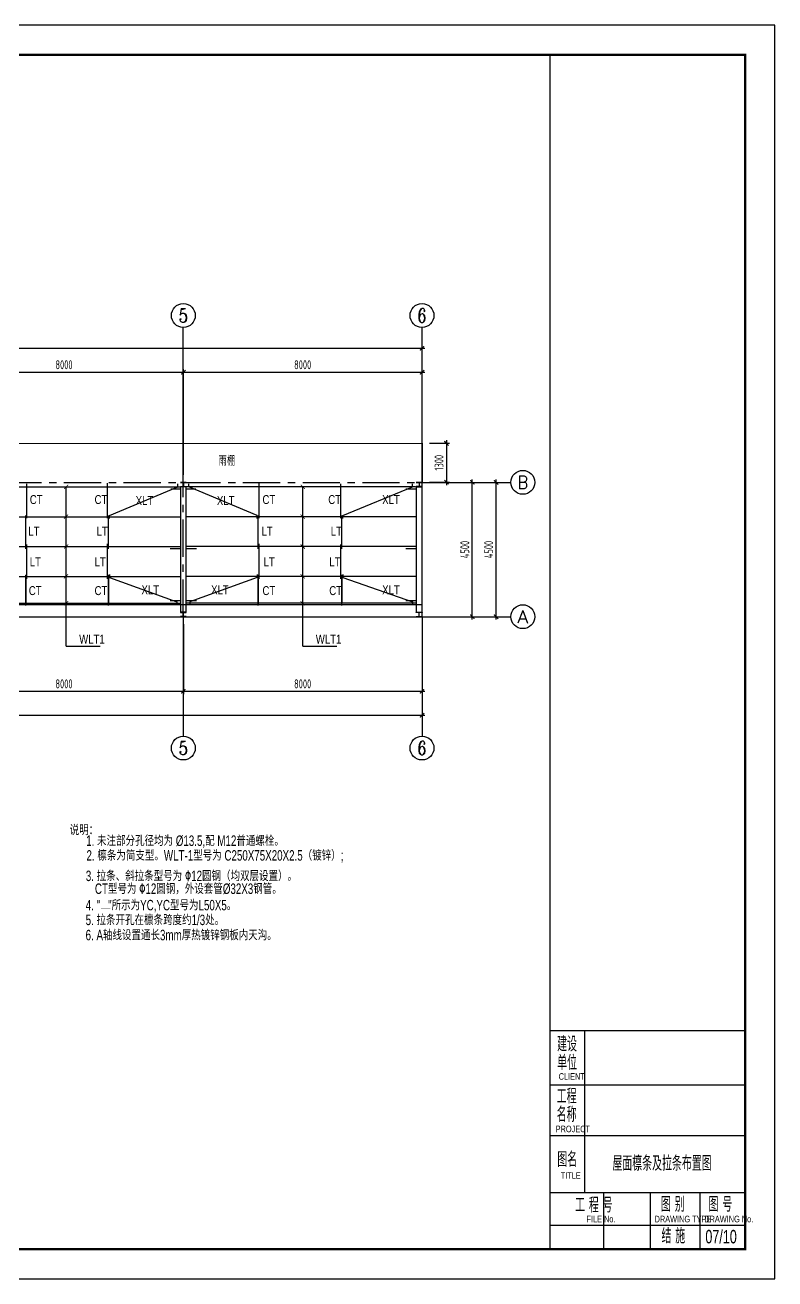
# Model space of a CAD drawing. Extents: x -544850 to 241437, y -10347 to 32059.
# Drawn here: x -8701 to 16434, y -10347 to 31653 of the extents above; entities that cross this region are included whole.
import ezdxf
from ezdxf.enums import TextEntityAlignment as Align

# ---------------------------------------------------------------- set-up
doc = ezdxf.new("R2010")
doc.units = 0
doc.header["$LTSCALE"] = 1000
doc.linetypes.add('CENTER', pattern=[2, 1.25, -0.25, 0.25, -0.25])
doc.linetypes.add('DASHED', pattern=[0.75, 0.5, -0.25])
doc.layers.get('0').update_dxf_attribs({"linetype": 'CONTINUOUS'})
doc.layers.get('Defpoints').update_dxf_attribs({"linetype": 'CONTINUOUS'})
for name, color, linetype in [('0-lt', 2, 'CONTINUOUS'), ('0-win', 5, 'CONTINUOUS'), ('0-xg', 6, 'CONTINUOUS'), ('0-zhu', 2, 'CONTINUOUS'), ('AXIS', 253, 'CENTER'), ('AXIS_DIM', 3, 'CONTINUOUS'), ('DIM', 3, 'CONTINUOUS'), ('PUB_TEXT', 7, 'CONTINUOUS'), ('STWM_PL_THIN', 2, 'CONTINUOUS'), ('STWM_ZLT_TNDSH', 6, 'DASHED'), ('TEXT', 7, 'CONTINUOUS'), ('图框(修改)', 2, 'CONTINUOUS'), ('图框(锁住)', 7, 'CONTINUOUS'), ('屋面隅撑', 1, 'CONTINUOUS')]:
    doc.layers.add(name, color=color, linetype=linetype)
doc.layers.add('出图隐藏', color=7, linetype='CONTINUOUS', plot=False)
doc.styles.add('_TCH_AXIS', font='COMPLEX', dxfattribs={"bigfont": 'GBCBIG'})
doc.styles.add('TSSD_Dimension', font='tssdeng.shx', dxfattribs={"width": 0.7, "bigfont": 'hztxt.shx'})
doc.styles.add('TSSD_Rein', font='天和字符.shx', dxfattribs={"width": 0.7, "bigfont": '天和汉字.shx'})
doc.styles.add('天和', font='天和字符.shx', dxfattribs={"width": 0.7, "bigfont": '天和汉字.shx'})
doc.styles.add('天和黑体', font='天和字符.shx', dxfattribs={"width": 0.7, "bigfont": '天和黑体.shx'})
doc.dimstyles.new('TSSD_100_100', dxfattribs={"dimtxt": 300, "dimasz": 100, "dimexe": 100, "dimexo": 250, "dimgap": 100, "dimtad": 1, "dimdec": 0, "dimzin": 0, "dimdsep": 46, "dimtxsty": 'TSSD_Dimension', "dimblk": 'ARCHTICK', "dimblk1": 'ARCHTICK', "dimblk2": 'ARCHTICK', "dimcen": 0, "dimdle": 100, "dimclrt": 7, "dimadec": 0, "dimazin": 0, "dimtfac": 1, "dimtdec": 0, "dimtix": 1, "dimtmove": 2, "dimatfit": 3, "dimldrblk": 'ARCHTICK', "dimfxl": 0, "dimtolj": 1, "dimtzin": 0, "dimarcsym": 0})

# ---------------------------------------------------------------- blocks, each defined once
blk = doc.blocks.new('_ArchTick')
at = {"color": 0, "linetype": 'ByBlock', "const_width": 0.4}
blk.add_lwpolyline([(-0.71, -0.71), (0.71, 0.71)], dxfattribs=at)
blk = doc.blocks.new('*D2')
at = {"layer": 'AXIS_DIM', "color": 0, "lineweight": -2, "transparency": 16777216}
for p, q in [((7089, 11736), (7089, 16436)), ((4854, 16336), (7189, 16336)), ((4854, 11836), (7189, 11836))]:
    blk.add_line(p, q, dxfattribs=at)
at = {"layer": 'Defpoints', "color": 0, "transparency": 16777216}
for p in [(4604, 16336), (7089, 16336), (4604, 11836)]:
    blk.add_point(p, dxfattribs=at)
at = {"layer": 'AXIS_DIM', "color": 0, "lineweight": -2, "transparency": 16777216, "xscale": 100, "yscale": 100, "zscale": 100}
for p, rotation in [((7089, 16336), 90), ((7089, 11836), 270)]:
    blk.add_blockref('_ArchTick', p, dxfattribs=dict(at, rotation=rotation))
at = {"layer": 'AXIS_DIM', "color": 7, "transparency": 16777216, "insert": (6839, 14086), "char_height": 300, "attachment_point": 5, "rotation": 90, "style": 'TSSD_Dimension'}
blk.add_mtext('\\A1;4500', dxfattribs=at)
blk = doc.blocks.new('*D3')
at = {"layer": 'AXIS_DIM', "color": 0, "lineweight": -2, "transparency": 16777216}
for p, q in [((6289, 11736), (6289, 16436)), ((4854, 16336), (6389, 16336)), ((4854, 11836), (6389, 11836))]:
    blk.add_line(p, q, dxfattribs=at)
at = {"layer": 'Defpoints', "color": 0, "transparency": 16777216}
for p in [(4604, 16336), (6289, 16336), (4604, 11836)]:
    blk.add_point(p, dxfattribs=at)
at = {"layer": 'AXIS_DIM', "color": 0, "lineweight": -2, "transparency": 16777216, "xscale": 100, "yscale": 100, "zscale": 100}
for p, rotation in [((6289, 16336), 90), ((6289, 11836), 270)]:
    blk.add_blockref('_ArchTick', p, dxfattribs=dict(at, rotation=rotation))
at = {"layer": 'AXIS_DIM', "color": 7, "transparency": 16777216, "insert": (6039, 14086), "char_height": 300, "attachment_point": 5, "rotation": 90, "style": 'TSSD_Dimension'}
blk.add_mtext('\\A1;4500', dxfattribs=at)
blk = doc.blocks.new('*D4')
at = {"layer": 'AXIS_DIM', "color": 0, "lineweight": -2, "transparency": 16777216}
for p, q in [((-35496, 20825), (4704, 20825)), ((-35396, 16586), (-35396, 20925)), ((4604, 16586), (4604, 20925))]:
    blk.add_line(p, q, dxfattribs=at)
at = {"layer": 'Defpoints', "color": 0, "transparency": 16777216}
for p in [(4604, 20825), (-35396, 16336), (4604, 16336)]:
    blk.add_point(p, dxfattribs=at)
at = {"layer": 'AXIS_DIM', "color": 0, "lineweight": -2, "transparency": 16777216, "xscale": 100, "yscale": 100, "zscale": 100, "rotation": 180}
blk.add_blockref('_ArchTick', (-35396, 20825), dxfattribs=at)
at = {"layer": 'AXIS_DIM', "color": 0, "lineweight": -2, "transparency": 16777216, "xscale": 100, "yscale": 100, "zscale": 100}
blk.add_blockref('_ArchTick', (4604, 20825), dxfattribs=at)
at = {"layer": 'AXIS_DIM', "color": 7, "transparency": 16777216, "insert": (-15396, 21075), "char_height": 300, "attachment_point": 5, "style": 'TSSD_Dimension'}
blk.add_mtext('\\A1;40000', dxfattribs=at)
blk = doc.blocks.new('*D8')
at = {"layer": 'AXIS_DIM', "color": 0, "lineweight": -2, "transparency": 16777216}
for p, q in [((-11496, 20025), (-3296, 20025)), ((-11396, 16586), (-11396, 20125)), ((-3396, 16586), (-3396, 20125))]:
    blk.add_line(p, q, dxfattribs=at)
at = {"layer": 'Defpoints', "color": 0, "transparency": 16777216}
for p in [(-3396, 20025), (-11396, 16336), (-3396, 16336)]:
    blk.add_point(p, dxfattribs=at)
at = {"layer": 'AXIS_DIM', "color": 0, "lineweight": -2, "transparency": 16777216, "xscale": 100, "yscale": 100, "zscale": 100, "rotation": 180}
blk.add_blockref('_ArchTick', (-11396, 20025), dxfattribs=at)
at = {"layer": 'AXIS_DIM', "color": 0, "lineweight": -2, "transparency": 16777216, "xscale": 100, "yscale": 100, "zscale": 100}
blk.add_blockref('_ArchTick', (-3396, 20025), dxfattribs=at)
at = {"layer": 'AXIS_DIM', "color": 7, "transparency": 16777216, "insert": (-7396, 20275), "char_height": 300, "attachment_point": 5, "style": 'TSSD_Dimension'}
blk.add_mtext('\\A1;8000', dxfattribs=at)
blk = doc.blocks.new('*D9')
at = {"layer": 'AXIS_DIM', "color": 0, "lineweight": -2, "transparency": 16777216}
for p, q in [((-3496, 20025), (4704, 20025)), ((-3396, 16586), (-3396, 20125)), ((4604, 16586), (4604, 20125))]:
    blk.add_line(p, q, dxfattribs=at)
at = {"layer": 'Defpoints', "color": 0, "transparency": 16777216}
for p in [(4604, 20025), (-3396, 16336), (4604, 16336)]:
    blk.add_point(p, dxfattribs=at)
at = {"layer": 'AXIS_DIM', "color": 0, "lineweight": -2, "transparency": 16777216, "xscale": 100, "yscale": 100, "zscale": 100, "rotation": 180}
blk.add_blockref('_ArchTick', (-3396, 20025), dxfattribs=at)
at = {"layer": 'AXIS_DIM', "color": 0, "lineweight": -2, "transparency": 16777216, "xscale": 100, "yscale": 100, "zscale": 100}
blk.add_blockref('_ArchTick', (4604, 20025), dxfattribs=at)
at = {"layer": 'AXIS_DIM', "color": 7, "transparency": 16777216, "insert": (604, 20275), "char_height": 300, "attachment_point": 5, "style": 'TSSD_Dimension'}
blk.add_mtext('\\A1;8000', dxfattribs=at)
blk = doc.blocks.new('*D13')
at = {"layer": 'AXIS_DIM', "color": 0, "lineweight": -2, "transparency": 16777216}
for p, q in [((-11396, 11586), (-11396, 9236)), ((-3396, 11586), (-3396, 9236)), ((-11496, 9336), (-3296, 9336))]:
    blk.add_line(p, q, dxfattribs=at)
at = {"layer": 'Defpoints', "color": 0, "transparency": 16777216}
for p in [(-11396, 11836), (-3396, 11836), (-3396, 9336)]:
    blk.add_point(p, dxfattribs=at)
at = {"layer": 'AXIS_DIM', "color": 0, "lineweight": -2, "transparency": 16777216, "xscale": 100, "yscale": 100, "zscale": 100, "rotation": 180}
blk.add_blockref('_ArchTick', (-11396, 9336), dxfattribs=at)
at = {"layer": 'AXIS_DIM', "color": 0, "lineweight": -2, "transparency": 16777216, "xscale": 100, "yscale": 100, "zscale": 100}
blk.add_blockref('_ArchTick', (-3396, 9336), dxfattribs=at)
at = {"layer": 'AXIS_DIM', "color": 7, "transparency": 16777216, "insert": (-7396, 9586), "char_height": 300, "attachment_point": 5, "style": 'TSSD_Dimension'}
blk.add_mtext('\\A1;8000', dxfattribs=at)
blk = doc.blocks.new('*D14')
at = {"layer": 'AXIS_DIM', "color": 0, "lineweight": -2, "transparency": 16777216}
for p, q in [((-3396, 11586), (-3396, 9236)), ((4604, 11586), (4604, 9236)), ((-3496, 9336), (4704, 9336))]:
    blk.add_line(p, q, dxfattribs=at)
at = {"layer": 'Defpoints', "color": 0, "transparency": 16777216}
for p in [(-3396, 11836), (4604, 11836), (4604, 9336)]:
    blk.add_point(p, dxfattribs=at)
at = {"layer": 'AXIS_DIM', "color": 0, "lineweight": -2, "transparency": 16777216, "xscale": 100, "yscale": 100, "zscale": 100, "rotation": 180}
blk.add_blockref('_ArchTick', (-3396, 9336), dxfattribs=at)
at = {"layer": 'AXIS_DIM', "color": 0, "lineweight": -2, "transparency": 16777216, "xscale": 100, "yscale": 100, "zscale": 100}
blk.add_blockref('_ArchTick', (4604, 9336), dxfattribs=at)
at = {"layer": 'AXIS_DIM', "color": 7, "transparency": 16777216, "insert": (604, 9586), "char_height": 300, "attachment_point": 5, "style": 'TSSD_Dimension'}
blk.add_mtext('\\A1;8000', dxfattribs=at)
blk = doc.blocks.new('*D15')
at = {"layer": 'AXIS_DIM', "color": 0, "lineweight": -2, "transparency": 16777216}
for p, q in [((-35396, 11586), (-35396, 8436)), ((4604, 11586), (4604, 8436)), ((-35496, 8536), (4704, 8536))]:
    blk.add_line(p, q, dxfattribs=at)
at = {"layer": 'Defpoints', "color": 0, "transparency": 16777216}
for p in [(-35396, 11836), (4604, 11836), (4604, 8536)]:
    blk.add_point(p, dxfattribs=at)
at = {"layer": 'AXIS_DIM', "color": 0, "lineweight": -2, "transparency": 16777216, "xscale": 100, "yscale": 100, "zscale": 100, "rotation": 180}
blk.add_blockref('_ArchTick', (-35396, 8536), dxfattribs=at)
at = {"layer": 'AXIS_DIM', "color": 0, "lineweight": -2, "transparency": 16777216, "xscale": 100, "yscale": 100, "zscale": 100}
blk.add_blockref('_ArchTick', (4604, 8536), dxfattribs=at)
at = {"layer": 'AXIS_DIM', "color": 7, "transparency": 16777216, "insert": (-15396, 8786), "char_height": 300, "attachment_point": 5, "style": 'TSSD_Dimension'}
blk.add_mtext('\\A1;40000', dxfattribs=at)
blk = doc.blocks.new('FDTERTER')
at = {"layer": '出图隐藏', "linetype": 'Continuous'}
blk.add_line((53642, 2888), (53642, 988), dxfattribs=at)
at = {"layer": '图框(锁住)', "color": 3, "linetype": 'Continuous'}
for p, q in [((59385, 41988), (-15, 41988)), ((59385, -12), (59385, 41988)), ((53001, 8311), (53001, 2888)), ((51836, 6488), (58385, 6488)), ((51836, 4788), (58385, 4788)), ((55203, 2888), (55203, 988)), ((56864, 2888), (56864, 988)), ((51836, 1788), (58385, 1788)), ((51836, 988), (58385, 988)), ((-15, -12), (59385, -12))]:
    blk.add_line(p, q, dxfattribs=at)
at = {"layer": '图框(锁住)', "linetype": 'Continuous'}
for p, q in [((51836, 40988), (51836, 988)), ((51836, 8311), (58385, 8311)), ((51836, 2888), (58385, 2888))]:
    blk.add_line(p, q, dxfattribs=at)
at = {"layer": '图框(锁住)', "linetype": 'Continuous', "const_width": 80}
blk.add_lwpolyline([(58385, 39888), (58385, 40988), (2485, 40988), (2485, 988), (58385, 988)], close=True, dxfattribs=at)
at = {"layer": '图框(锁住)', "linetype": 'Continuous', "const_width": 35}
blk.add_lwpolyline([(51836, 988), (51836, 40988)], dxfattribs=at)
at = {"layer": '图框(修改)', "linetype": 'Continuous', "style": '天和', "width": 0.7}
blk.add_text('结 施', height=500, dxfattribs=at).set_placement((55582, 1179))
at = {"layer": '图框(锁住)', "color": 3, "linetype": 'Continuous', "width": 0.7}
for s, height, style, p in [('建设', 500, '天和', (52084, 7607)), ('单位', 500, '天和', (52084, 6980)), ('CLIENT', 220, '天和黑体', (52136, 6660)), ('工程', 500, '天和', (52070, 5859)), ('名称', 500, '天和', (52070, 5245)), ('PROJECT', 220, '天和黑体', (52036, 4901)), ('图名', 500, '天和', (52090, 3741)), ('TITLE', 220, '天和黑体', (52204, 3341)), ('工 程 号', 500, '天和', (52686, 2211)), ('图 别', 500, '天和', (55563, 2238)), ('图 号', 500, '天和', (57159, 2238)), ('FILE No.', 220, '天和黑体', (53068, 1883)), ('DRAWING TYPE', 220, '天和黑体', (55351, 1883)), ('DRAWING No.', 220, '天和黑体', (57016, 1883))]:
    blk.add_text(s, height=height, dxfattribs=dict(at, style=style)).set_placement(p)
blk = doc.blocks.new('*D379')
at = {"layer": 'Defpoints', "color": 0, "transparency": 16777216}
for p in [(4604, 17643), (4604, 16343), (5424, 16343)]:
    blk.add_point(p, dxfattribs=at)
at = {"layer": 'DIM', "color": 0, "lineweight": -2, "transparency": 16777216}
for p, q in [((4854, 17643), (5524, 17643)), ((5424, 17743), (5424, 16243)), ((4854, 16343), (5524, 16343))]:
    blk.add_line(p, q, dxfattribs=at)
at = {"layer": 'DIM', "color": 0, "lineweight": -2, "transparency": 16777216, "xscale": 100, "yscale": 100, "zscale": 100}
for p, rotation in [((5424, 17643), 90), ((5424, 16343), 270)]:
    blk.add_blockref('_ArchTick', p, dxfattribs=dict(at, rotation=rotation))
at = {"layer": 'DIM', "color": 7, "transparency": 16777216, "insert": (5174, 16993), "char_height": 300, "attachment_point": 5, "rotation": 90, "style": 'TSSD_Dimension'}
blk.add_mtext('\\A1;1300', dxfattribs=at)

msp = doc.modelspace()

# ---------------------------------------------------------------- linework, layer by layer
msp.add_lwpolyline([(-35396.2, 11835.8), (4603.8, 11835.8), (4603.8, 12235.8), (-35396.2, 12235.8), (-35396.2, 11835.8)])
at = {"layer": '0-lt', "const_width": 30}
for points in [[(-8646.4, 15185.8), (-8646.4, 16185.8)], [(-5938.5, 15185.8), (-5938.5, 16185.8)], [(-853.9, 15185.8), (-853.9, 16185.8)], [(1888.5, 15185.8), (1888.5, 16185.8)], [(-8679.6, 13185.8), (-8679.6, 12285.8)], [(-5900.7, 13187), (-5900.7, 12285.8)], [(-891.8, 13187), (-891.8, 12285.8)], [(1921.7, 13185.8), (1921.7, 12285.8)]]:
    msp.add_lwpolyline(points, dxfattribs=at)
at = {"layer": '0-lt'}
for points in [[(-5876.5, 15121.4), (-5876.5, 15221.4), (-3584.7, 16185.8), (-3584.7, 16285.8)], [(-915.9, 15121.4), (-915.9, 15221.4), (-3207.7, 16185.8), (-3207.7, 16285.8)], [(1950, 15121.4), (1950, 15221.4), (4288.5, 16185.8), (4288.5, 16285.8)], [(-5876.5, 13250.1), (-5876.5, 13150.1), (-3609.7, 12335.8), (-3609.7, 12235.8)], [(-915.9, 13250.1), (-915.9, 13150.1), (-3182.7, 12335.8), (-3182.7, 12235.8)], [(1950, 13250.1), (1950, 13150.1), (4288.5, 12335.8), (4288.5, 12235.8)]]:
    msp.add_lwpolyline(points, dxfattribs=at)
at = {"layer": '0-win', "color": 5}
for points in [[(-35396.2, 16335.8), (-35396.2, 17635.8), (4603.8, 17642.8), (4603.8, 16342.8)], [(-3396.2, 16335.8), (-3396.2, 17641.4)]]:
    msp.add_lwpolyline(points, dxfattribs=at)
at = {"layer": '0-xg'}
for p, q in [((-3493.2, 16185.8), (-3493.2, 11985.8)), ((-3299.2, 11985.8), (-3299.2, 16185.8)), ((4409.8, 16185.8), (4409.8, 11985.8)), ((4603.8, 11985.8), (4603.8, 16185.8))]:
    msp.add_line(p, q, dxfattribs=at)
at = {"layer": '0-zhu'}
for p, q in [((-3493.2, 16335.8), (-3299.2, 16335.8)), ((-3493.2, 16326.8), (-3493.2, 16335.8)), ((-3299.2, 16326.8), (-3493.2, 16326.8)), ((-3493.2, 16194.8), (-3299.2, 16194.8)), ((-3493.2, 16185.8), (-3493.2, 16194.8)), ((-3299.2, 16185.8), (-3493.2, 16185.8)), ((-3399.2, 16326.8), (-3399.2, 16194.8)), ((-3393.2, 16326.8), (-3393.2, 16194.8)), ((-3299.2, 16335.8), (-3299.2, 16326.8)), ((-3299.2, 16194.8), (-3299.2, 16185.8)), ((4603.8, 16335.8), (4409.8, 16335.8)), ((4409.8, 16335.8), (4409.8, 16326.8)), ((4409.8, 16326.8), (4603.8, 16326.8)), ((4603.8, 16194.8), (4409.8, 16194.8)), ((4409.8, 16194.8), (4409.8, 16185.8)), ((4409.8, 16185.8), (4603.8, 16185.8)), ((4503.8, 16326.8), (4503.8, 16194.8)), ((4509.8, 16326.8), (4509.8, 16194.8)), ((4603.8, 16326.8), (4603.8, 16335.8)), ((4603.8, 16185.8), (4603.8, 16194.8)), ((-3299.2, 11985.8), (-3493.2, 11985.8)), ((-3493.2, 11985.8), (-3493.2, 11976.8)), ((-3493.2, 11976.8), (-3299.2, 11976.8)), ((-3299.2, 11844.8), (-3493.2, 11844.8)), ((-3493.2, 11844.8), (-3493.2, 11835.8)), ((-3493.2, 11835.8), (-3299.2, 11835.8)), ((-3399.2, 11844.8), (-3399.2, 11976.8)), ((-3393.2, 11844.8), (-3393.2, 11976.8)), ((-3299.2, 11976.8), (-3299.2, 11985.8)), ((-3299.2, 11835.8), (-3299.2, 11844.8)), ((4409.8, 11976.8), (4409.8, 11985.8)), ((4409.8, 11985.8), (4603.8, 11985.8)), ((4603.8, 11976.8), (4409.8, 11976.8)), ((4409.8, 11835.8), (4409.8, 11844.8)), ((4409.8, 11844.8), (4603.8, 11844.8)), ((4603.8, 11835.8), (4409.8, 11835.8)), ((4503.8, 11844.8), (4503.8, 11976.8)), ((4509.8, 11844.8), (4509.8, 11976.8)), ((4603.8, 11985.8), (4603.8, 11976.8)), ((4603.8, 11844.8), (4603.8, 11835.8))]:
    msp.add_line(p, q, dxfattribs=at)
at = {"layer": 'AXIS'}
for p, q in [((-35396.2, 16335.8), (4603.8, 16335.8)), ((-3396.2, 11835.8), (-3396.2, 16335.8)), ((4603.8, 11835.8), (4603.8, 16335.8)), ((-35396.2, 11835.8), (4603.8, 11835.8))]:
    msp.add_line(p, q, dxfattribs=at)
at = {"layer": 'AXIS_DIM'}
for p, q in [((-3396.2, 16335.8), (-3396.2, 21524.6)), ((4603.8, 16335.8), (4603.8, 21524.6)), ((4603.8, 16335.8), (7581.8, 16335.8)), ((-3396.2, 11835.8), (-3396.2, 7835.8)), ((4603.8, 11835.8), (7581.8, 11835.8)), ((4603.8, 11835.8), (4603.8, 7835.8))]:
    msp.add_line(p, q, dxfattribs=at)
for centre in [(-3396.2, 21924.6), (4603.8, 21924.6), (7981.8, 16335.8), (7981.8, 11835.8), (-3396.2, 7435.8), (4603.8, 7435.8)]:
    msp.add_circle(centre, 400, dxfattribs=at)
at = {"layer": 'STWM_PL_THIN'}
for p, q in [((-7326.2, 10847.8), (-7326.2, 16185.8)), ((604.8, 10847.8), (604.8, 16185.8)), ((-7326.2, 10847.8), (-6183.2, 10847.8)), ((604.8, 10847.8), (1747.8, 10847.8))]:
    msp.add_line(p, q, dxfattribs=at)
for points in [[(-11274.2, 16185.8), (-3493.2, 16185.8)], [(4384.8, 16185.8), (-3299.2, 16185.8)], [(-11274.2, 15185.8), (-3518.2, 15185.8)], [(4384.8, 15185.8), (-3274.2, 15185.8)], [(-11274.2, 14185.8), (-3518.2, 14185.8)], [(4384.8, 14185.8), (-3274.2, 14185.8)], [(-11274.2, 13185.8), (-3518.2, 13185.8)], [(4384.8, 13185.8), (-3274.2, 13185.8)], [(-11274.2, 12285.8), (-3518.2, 12285.8)], [(4384.8, 12285.8), (-3274.2, 12285.8)]]:
    msp.add_lwpolyline(points, dxfattribs=at)
at = {"layer": 'STWM_ZLT_TNDSH', "linetype": 'ByBlock'}
for p, q in [((-8646.4, 15138.6), (-8646.4, 16288.5)), ((-5938.5, 15138.6), (-5938.5, 16311.2)), ((-853.9, 15138.6), (-853.9, 16311.2)), ((1888.5, 15138.6), (1888.5, 16288.5)), ((-8679.6, 14110.6), (-8679.6, 15224.3)), ((-5900.7, 14110.6), (-5900.7, 15227.1)), ((-891.8, 14110.6), (-891.8, 15227.1)), ((1921.7, 14110.6), (1921.7, 15224.3)), ((-8646.4, 13101.2), (-8646.4, 14251.1)), ((-5938.5, 13101.2), (-5938.5, 14273.8)), ((-853.9, 13101.2), (-853.9, 14273.8)), ((1888.5, 13101.2), (1888.5, 14251.1)), ((-8679.6, 13232.9), (-8679.6, 12274.3)), ((-8679.6, 12212.1), (-8679.6, 13224.3)), ((-5900.7, 13234.2), (-5900.7, 12234.8)), ((-5900.7, 12212.1), (-5900.7, 13227.1)), ((-891.8, 13234.2), (-891.8, 12234.8)), ((-891.8, 12212.1), (-891.8, 13227.1)), ((1921.7, 13232.9), (1921.7, 12274.3)), ((1921.7, 12212.1), (1921.7, 13224.3))]:
    msp.add_line(p, q, dxfattribs=at)
at = {"layer": 'TEXT', "const_width": 25}
for points in [[(-7396.2, 16115.8), (-7256.2, 16255.8)], [(674.8, 16115.8), (534.8, 16255.8)], [(-7396.2, 15115.8), (-7256.2, 15255.8)], [(674.8, 15115.8), (534.8, 15255.8)], [(-7396.2, 14115.8), (-7256.2, 14255.8)], [(674.8, 14115.8), (534.8, 14255.8)], [(-7396.2, 13115.8), (-7256.2, 13255.8)], [(674.8, 13115.8), (534.8, 13255.8)], [(-7396.2, 12215.8), (-7256.2, 12355.8)], [(674.8, 12215.8), (534.8, 12355.8)]]:
    msp.add_lwpolyline(points, dxfattribs=at)
at = {"layer": 'TEXT', "const_width": 17.5, "elevation": -311.1}
msp.add_lwpolyline([(-6156, 2071.2), (-5839, 2071.2)], dxfattribs=at)
at = {"layer": '屋面隅撑', "color": 1, "const_width": 50}
for points in [[(-3818.2, 16111.2), (-3493.2, 16111.2)], [(-2974.2, 16111.2), (-3299.2, 16111.2)], [(4409.8, 16111.2), (4059.8, 16111.2)], [(-3843.2, 14111.2), (-3493.2, 14111.2)], [(-2949.2, 14111.2), (-3299.2, 14111.2)], [(4409.8, 14111.2), (4059.8, 14111.2)], [(-3843.2, 12370.1), (-3493.2, 12370.1)], [(-2949.2, 12370.1), (-3299.2, 12370.1)], [(4409.8, 12370.1), (4059.8, 12370.1)]]:
    msp.add_lwpolyline(points, dxfattribs=at)

# ---------------------------------------------------------------- block references
at = {"linetype": 'Continuous'}
msp.add_blockref('FDTERTER', (-42950.9, -10334.8), dxfattribs=at)

# ---------------------------------------------------------------- texts
at = {"layer": 'AXIS_DIM', "style": '_TCH_AXIS'}
for s, height, p, p2 in [('5', 465.9, (-3551.5, 21691.6), (-3240.9, 21691.6)), ('6', 465.9, (4448.5, 21691.6), (4759.1, 21691.6)), ('B', 435.3, (7805.6, 16118.1), (8157.9, 16118.1)), ('A', 425.2, (7799.5, 11623.2), (8164, 11623.2)), ('5', 465.9, (-3551.5, 7202.8), (-3240.9, 7202.8)), ('6', 465.9, (4448.5, 7202.8), (4759.1, 7202.8))]:
    msp.add_text(s, height=height, dxfattribs=at).set_placement(p, p2, align=Align.FIT)
at = {"layer": 'PUB_TEXT', "style": '天和', "width": 0.7}
msp.add_text('屋面檩条及拉条布置图', height=500, dxfattribs=at).set_placement((10987.2, -6725.4))
at = {"layer": 'TEXT'}
for s, height, style, width, p in [('雨棚', 300, '天和', 0.7, (-2209.8, 16898.1)), ('CT', 300, 'TSSD_Rein', 0.8, (-8543.1, 15609)), ('CT', 300, 'TSSD_Rein', 0.8, (-6371.6, 15609)), ('XLT', 300, 'TSSD_Rein', 0.8, (-4992.7, 15573.5)), ('XLT', 300, 'TSSD_Rein', 0.8, (-2270.6, 15573.5)), ('CT', 300, 'TSSD_Rein', 0.8, (-743.9, 15609)), ('CT', 300, 'TSSD_Rein', 0.8, (1462.2, 15609)), ('XLT', 300, 'TSSD_Rein', 0.8, (3270.2, 15607.2)), ('LT', 300, 'TSSD_Rein', 0.8, (-8591.2, 14545.5)), ('LT', 300, 'TSSD_Rein', 0.8, (-6303.8, 14545.5)), ('LT', 300, 'TSSD_Rein', 0.8, (-774.8, 14545.5)), ('LT', 300, 'TSSD_Rein', 0.8, (1547.2, 14545.5)), ('LT', 300, 'TSSD_Rein', 0.8, (-8543.1, 13524.8)), ('LT', 300, 'TSSD_Rein', 0.8, (-6371.6, 13524.8)), ('LT', 300, 'TSSD_Rein', 0.8, (-707, 13524.8)), ('LT', 300, 'TSSD_Rein', 0.8, (1499.1, 13524.8)), ('CT', 300, 'TSSD_Rein', 0.8, (-8576.4, 12559.2)), ('CT', 300, 'TSSD_Rein', 0.8, (-6371.6, 12559.2)), ('XLT', 300, 'TSSD_Rein', 0.8, (-4798.2, 12586.6)), ('XLT', 300, 'TSSD_Rein', 0.8, (-2465, 12586.6)), ('CT', 300, 'TSSD_Rein', 0.8, (-743.9, 12559.2)), ('CT', 300, 'TSSD_Rein', 0.8, (1495.4, 12559.2)), ('XLT', 300, 'TSSD_Rein', 0.8, (3270.2, 12586.6)), ('WLT1', 300, 'TSSD_Rein', 0.8, (-6887.2, 10936, -266.7)), ('WLT1', 300, 'TSSD_Rein', 0.8, (1043.8, 10936, -266.7)), ('3. 拉条、斜拉条型号为 %%13012圆钢（均双层设置）。', 350, 'TSSD_Rein', 0.7, (-6664.8, 2978.9, -411.1))]:
    msp.add_text(s, height=height, dxfattribs=dict(at, style=style, width=width)).set_placement(p)
at = {"layer": 'TEXT', "style": 'TSSD_Rein', "width": 0.7}
for s, p in [('说明：', (-7207.2, 4411, -411.1)), ('1. 未注部分孔径均为 %%C13.5,配 M12普通螺栓。', (-6652.4, 4052.3, -411.1)), ('2. 檩条为简支型。WLT-1型号为 C250X75X20X2.5（镀锌）;', (-6642, 3559.9, -411.1)), ('CT型号为 %%13012圆钢，外设套管%%C32X3钢管。', (-6359.3, 2443.8, -411.1)), ('4. "   "所示为YC,YC型号为L50X5。', (-6669.4, 1894.4, -411.1)), ('5. 拉条开孔在檩条跨度约1/3处。', (-6669.4, 1398.7, -411.1)), ('6. A轴线设置通长3mm厚热镀锌钢板内天沟。', (-6672.1, 892.2, -111.1))]:
    msp.add_text(s, height=350, dxfattribs=at).set_placement(p, align=Align.BOTTOM_LEFT)
at = {"layer": '图框(修改)', "linetype": 'Continuous', "style": '天和', "width": 0.7}
msp.add_text('07/10', height=450, dxfattribs=at).set_placement((14101.8, -9155.6))

# ---------------------------------------------------------------- dimensions: what is measured, and where the dimension line sits
at = {"layer": 'AXIS_DIM'}
for p1, p2, distance, picture, middle in [((-35396.2, 16335.8), (4603.8, 16335.8), 4488.8, '*D4', (-15396.2, 21074.6)), ((-11396.2, 16335.8), (-3396.2, 16335.8), 3688.8, '*D8', (-7396.2, 20274.6)), ((-3396.2, 16335.8), (4603.8, 16335.8), 3688.8, '*D9', (603.8, 20274.6)), ((4603.8, 11835.8), (4603.8, 16335.8), -2485.4, '*D2', (6839.2, 14085.8)), ((4603.8, 11835.8), (4603.8, 16335.8), -1685.4, '*D3', (6039.2, 14085.8)), ((-35396.2, 11835.8), (4603.8, 11835.8), -3300, '*D15', (-15396.2, 8785.8)), ((-11396.2, 11835.8), (-3396.2, 11835.8), -2500, '*D13', (-7396.2, 9585.8)), ((-3396.2, 11835.8), (4603.8, 11835.8), -2500, '*D14', (603.8, 9585.8))]:
    dim = msp.add_aligned_dim(p1=p1, p2=p2, distance=distance, dimstyle='TSSD_100_100', dxfattribs=at)
    dim.commit()
    dim.dimension.update_dxf_attribs({"geometry": picture, "text_midpoint": middle})
at = {"layer": 'DIM'}
dim = msp.add_linear_dim(base=(5423.7, 16342.8), p1=(4603.8, 17642.8), p2=(4603.8, 16342.8), angle=90, dimstyle='TSSD_100_100', dxfattribs=at)
dim.commit()
dim.dimension.update_dxf_attribs({"geometry": '*D379', "text_midpoint": (5173.7, 16992.8)})

doc.saveas('drawing.dxf')
